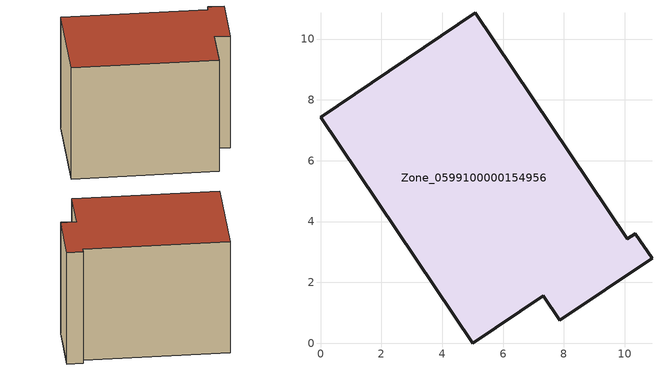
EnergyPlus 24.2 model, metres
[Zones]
Zone_0599100000154956
 floor ground (C_G): 10.08,3.43 10.35,3.61 10.9,2.8 7.87,0.76 7.33,1.57 5.01,0 0,7.43 5.08,10.87 z0
 wall outside (C_F): 5.08,10.87 0,7.43 5.01,0 7.33,1.57 7.87,0.76 10.9,2.8 10.35,3.61 10.08,3.43 5.08,10.87 z0:7.77
 roof outside (C_R): 10.08,3.43 5.08,10.87 0,7.43 5.01,0 7.33,1.57 7.87,0.76 10.9,2.8 10.35,3.61 z7.77
[BUILDING]
Pand.0599100000154956: North Axis=0; Terrain=City; Loads Convergence Tolerance Value=0.04; Temperature Convergence Tolerance Value=0.4; Solar Distribution=FullExterior; Maximum Number of Warmup Days=25; Minimum Number of Warmup Days=1
[Site:Location]
Rotterdam.The.Hague.AP_ZH_NLD Design_Conditions: Latitude=51.96; Longitude=4.45; Time Zone=1; Elevation=-4.5
[SITE:GROUNDTEMPERATURE:BUILDINGSURFACE]
18, 18, 18, 18, 18, 18, 18, 18, 18, 18, 18, 18
[MATERIAL] Thermal Absorptance=0.9; Solar Absorptance=0.7; Visible Absorptance=0.7
Name | Roughness | Thickness | Conductivity | Density | Specific Heat
G.TI.1965-1974 | MediumSmooth | 0.15 | 0.882353 | 540 | 1210
F.TI.1965-1974 | Rough | 0.3 | 0.697674 | 1920 | 840
R.TI.1965-1974 | MediumRough | 0.2 | 0.232558 | 1500 | 1000
[CONSTRUCTION]
C_G: G.TI.1965-1974
C_F: F.TI.1965-1974
C_R: R.TI.1965-1974
[ZONE]
Zone_0599100000154956: Type=1; Multiplier=1; Ceiling Height=Autocalculate; Volume=Autocalculate; Floor Area=autocalculate; Part of Total Floor Area=Yes
[ZONEINFILTRATION:DESIGNFLOWRATE]
Infil_Zone_0599100000154956: Zone or ZoneList or Space or SpaceList=Zone_0599100000154956; Schedule=AlwaysOn; Design Flow Rate Calculation Method=Flow/Area; Flow Rate per Floor Area=0.003; Constant Term Coefficient=1; Temperature Term Coefficient=0; Velocity Term Coefficient=0; Velocity Squared Term Coefficient=0
[HVACTEMPLATE:ZONE:IDEALLOADSAIRSYSTEM]
Zone_0599100000154956: Maximum Heating Supply Air Temperature=50; Minimum Cooling Supply Air Temperature=13; Maximum Heating Supply Air Humidity Ratio=0.0156; Minimum Cooling Supply Air Humidity Ratio=0.0077; Heating Limit=NoLimit; Cooling Limit=NoLimit; Dehumidification Control Type=ConstantSensibleHeatRatio; Cooling Sensible Heat Ratio=0.7; Dehumidification Setpoint=60; Humidification Control Type=None; Humidification Setpoint=30; Outdoor Air Method=None; Outdoor Air Flow Rate per Person=0.00944; Outdoor Air Flow Rate per Zone Floor Area=0; Outdoor Air Flow Rate per Zone=0; Demand Controlled Ventilation Type=None; Outdoor Air Economizer Type=NoEconomizer; Heat Recovery Type=None; Sensible Heat Recovery Effectiveness=0.7; Latent Heat Recovery Effectiveness=0.65
[ZONECONTROL:THERMOSTAT]
ThermostatControl_Zone_0599100000154956: Zone or ZoneList=Zone_0599100000154956; Control Type Schedule=DualSetpointControlType; Control 1=Thermostat_Zone_0599100000154956; Temperature Difference Between Cutout And Setpoint=0
[THERMOSTATSETPOINT:DUALSETPOINT]
Thermostat_Zone_0599100000154956: Heating Setpoint Temperature Schedule=HeatingSetpoint_Zone_0599100000154956; Cooling Setpoint Temperature Schedule=CoolingSetpoint_Zone_0599100000154956
[SCHEDULE:COMPACT]
HeatingSetpoint_Zone_0599100000154956: Through: 12/31, For: AllDays, Until: 24:00, 21
CoolingSetpoint_Zone_0599100000154956: Through: 12/31, For: AllDays, Until: 24:00, 24
DualSetpointControlType: Through: 12/31, For: AllDays, Until: 24:00, 4
AlwaysOn: Through: 12/31, For: AllDays, Until: 24:00, 1
